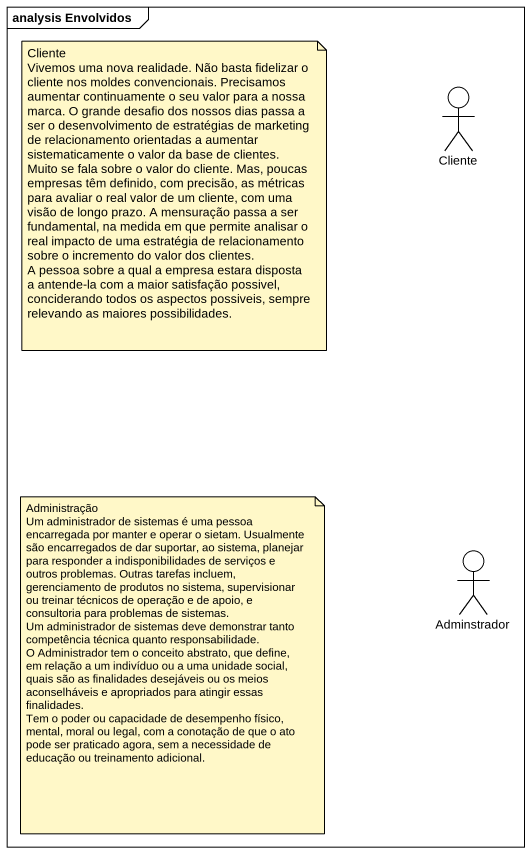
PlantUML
@startuml
mainframe analysis Envolvidos
actor Cliente
actor Adminstrador
note as N1
  Cliente
  Vivemos uma nova realidade. Não basta fidelizar o cliente nos moldes convencionais. Precisamos aumentar continuamente o seu valor para a nossa marca. O grande desafio dos nossos dias passa a ser o desenvolvimento de estratégias de marketing de relacionamento orientadas a aumentar sistematicamente o valor da base de clientes.
  Muito se fala sobre o valor do cliente. Mas, poucas empresas têm definido, com precisão, as métricas para avaliar o real valor de um cliente, com uma visão de longo prazo. A mensuração passa a ser fundamental, na medida em que permite analisar o real impacto de uma estratégia de relacionamento sobre o incremento do valor dos clientes.
  A pessoa sobre a qual a empresa estara disposta a antende-la com a maior satisfação possivel, conciderando todos os aspectos possiveis, sempre relevando as maiores possibilidades.
end note
note as N2
  Administração
  Um administrador de sistemas é uma pessoa encarregada por manter e operar o sietam. Usualmente são encarregados de dar suportar, ao sistema, planejar para responder a indisponibilidades de serviços e outros problemas. Outras tarefas incluem, gerenciamento de produtos no sistema, supervisionar ou treinar técnicos de operação e de apoio, e consultoria para problemas de sistemas.
  Um administrador de sistemas deve demonstrar tanto competência técnica quanto responsabilidade.
  O Administrador tem o conceito abstrato, que define, em relação a um indivíduo ou a uma unidade social, quais são as finalidades desejáveis ou os meios aconselháveis e apropriados para atingir essas finalidades.
  Tem o poder ou capacidade de desempenho físico, mental, moral ou legal, com a conotação de que o ato pode ser praticado agora, sem a necessidade de educação ou treinamento adicional.
end note
@enduml
